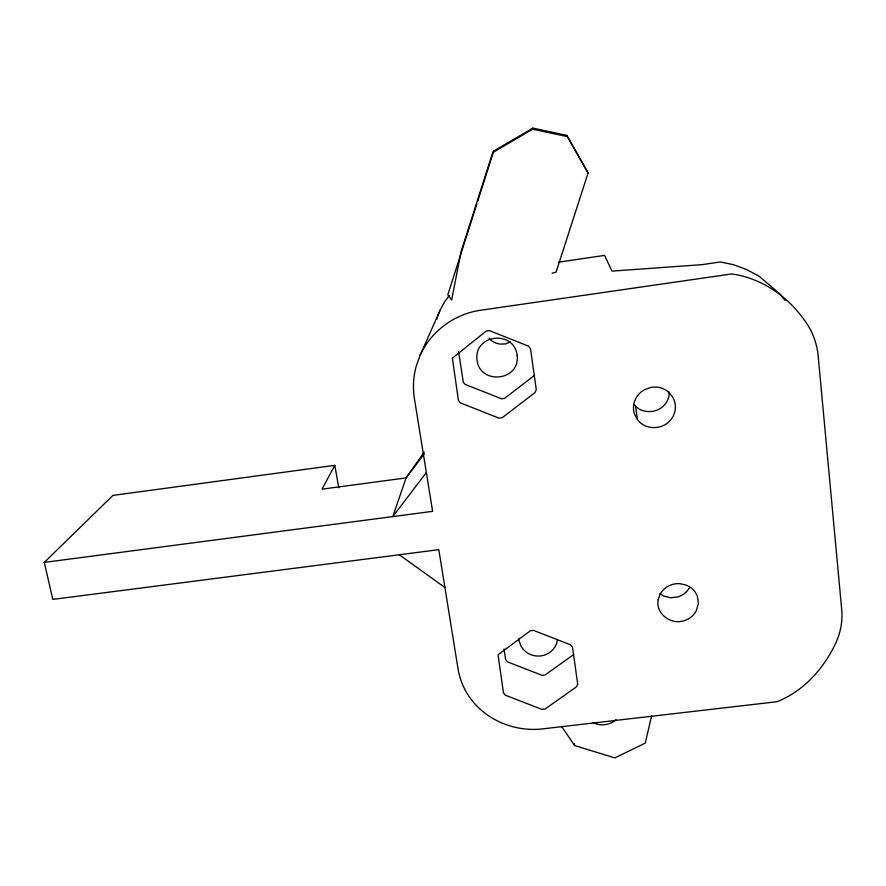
<?xml version="1.0" encoding="UTF-8"?>
<svg xmlns="http://www.w3.org/2000/svg" width="886" height="886" viewBox="0 0 886 886"><rect width="100%" height="100%" fill="white"/><g stroke="black" fill="none" stroke-linecap="round" stroke-linejoin="round"><path stroke-width="1.33" d="M519.152 638.285L519.141 640.766L520.868 645.828L523.117 649.216A19.348 18.152 3.4 0 0 541.7 655.795C549.553 654.389 556.342 648.187 557.36 640.102M669.218 392L669.041 395.422A19.138 18.506 -21.2 0 1 657.401 410.008C649.715 413.186 639.039 411.636 634.188 404.47M476.934 203.636L447.818 294.783L451.638 300.055L461.03 251.801L492.716 152.602L532.652 129.19L532.885 128.116L566.874 135.37L588.082 172.98L556.065 272.146L552.1 273.209M651.642 715.667L645.252 743.144L614.84 757.884L574.626 745.558L561.613 726.409M477.775 201L493.735 151.063L532.885 128.116M420.064 355.485L416.309 365.896A78.688 77.337 6.7 0 0 414.426 398.645L432.612 511.344L44.3 562.4L52.806 599.401L438.803 549.663L458.051 668.952A75.332 70.404 4.1 0 0 475.716 704.791C492.505 722.843 518 731.681 542.387 728.912L776.933 701.723C802.971 691.49 823.083 669.439 835.011 644.598A73.704 68.211 -12.3 0 0 841.7 609.413L818.177 356.083A77.436 73.937 -29 0 0 804.311 320.012C787.344 296.013 761.129 277.938 731.659 273.94L480.389 310.277C454.341 314.032 430.829 331.408 420.064 355.485L440.065 310.244L444.495 301.971L449.291 295.481M44.3 562.4L112.932 495.407L334.797 465.349L322.039 489.161L406.087 477.897L424.328 453.809M492.716 152.602L493.735 151.063M424.217 452.07L406.087 477.897L392.841 516.571L426.354 472.504M534.491 375.387L504.588 398.368L501.554 398.789L465.161 384.402L463.256 382.032L458.594 351.554M573.674 654.544L545.034 674.999L542.132 675.342L507.479 661.875L505.673 659.693L504.023 648.94M616.058 719.72C609.9 725.069 600.387 726.542 593.177 722.588M510.281 341.941L505.729 343.879L500.468 344.111A17.399 17.277 -1.5 0 1 490.844 340.113L489.083 338.042M558.446 262.178L604.573 255.389L612.016 271.127L701.989 264.648L720.418 261.968L733.542 264.715L746.499 269.521L758.848 276.055L780.322 294.296L784.941 300.321M532.652 129.19L567.328 136.599L588.082 172.98M659.97 593.631L663.381 595.946L670.636 597.784L678.133 596.854A19.525 18.362 -8.5 0 0 689.463 587.662M399.276 554.758L444.905 587.484M637.344 419.421C644.166 429.212 659.106 430.064 667.989 422.677A21.042 20.3 -19.8 0 0 674.39 400.76L672.751 397.127L668.93 392.52A20.057 19.348 -19.9 0 0 649.936 387.714L644.155 389.884L640.777 392.254A21.031 20.289 -19.8 0 0 634.509 414.205L637.344 419.421L635.672 406.707M566.874 135.37L567.328 136.599M334.797 465.349L338.762 487.765M574.449 743.542L574.626 745.558M436.876 319.06A66.151 65.586 1.2 0 1 440.065 310.255M517.158 355.341C520.359 381.268 479.392 385.388 476.956 359.539C474.276 334.055 514.079 329.769 517.158 355.341M577.705 684.103L576.509 686.783L545.078 709.055L542.01 709.409L505.385 695.211L503.469 692.918L498.065 654.776L530.393 630.766L533.505 630.378L570.595 644.831L572.511 647.157L577.705 684.103M658.22 599.623C655.74 610.93 665.707 620.621 676.395 621.651A20.323 19.027 -7.8 0 0 696.108 611.13L698.312 603.964L697.847 598.404A19.414 18.185 -7.9 0 0 685.554 584.915L679.772 583.652A20.323 19.027 -7.8 0 0 660.037 594.262L658.22 599.623M452.403 358.154L458.405 400.406L460.432 402.909L498.995 418.126L502.218 417.694L535.033 392.576L536.274 389.596L530.515 348.685L528.488 346.127L489.404 330.622L486.148 331.098L452.403 358.154"/></g></svg>
